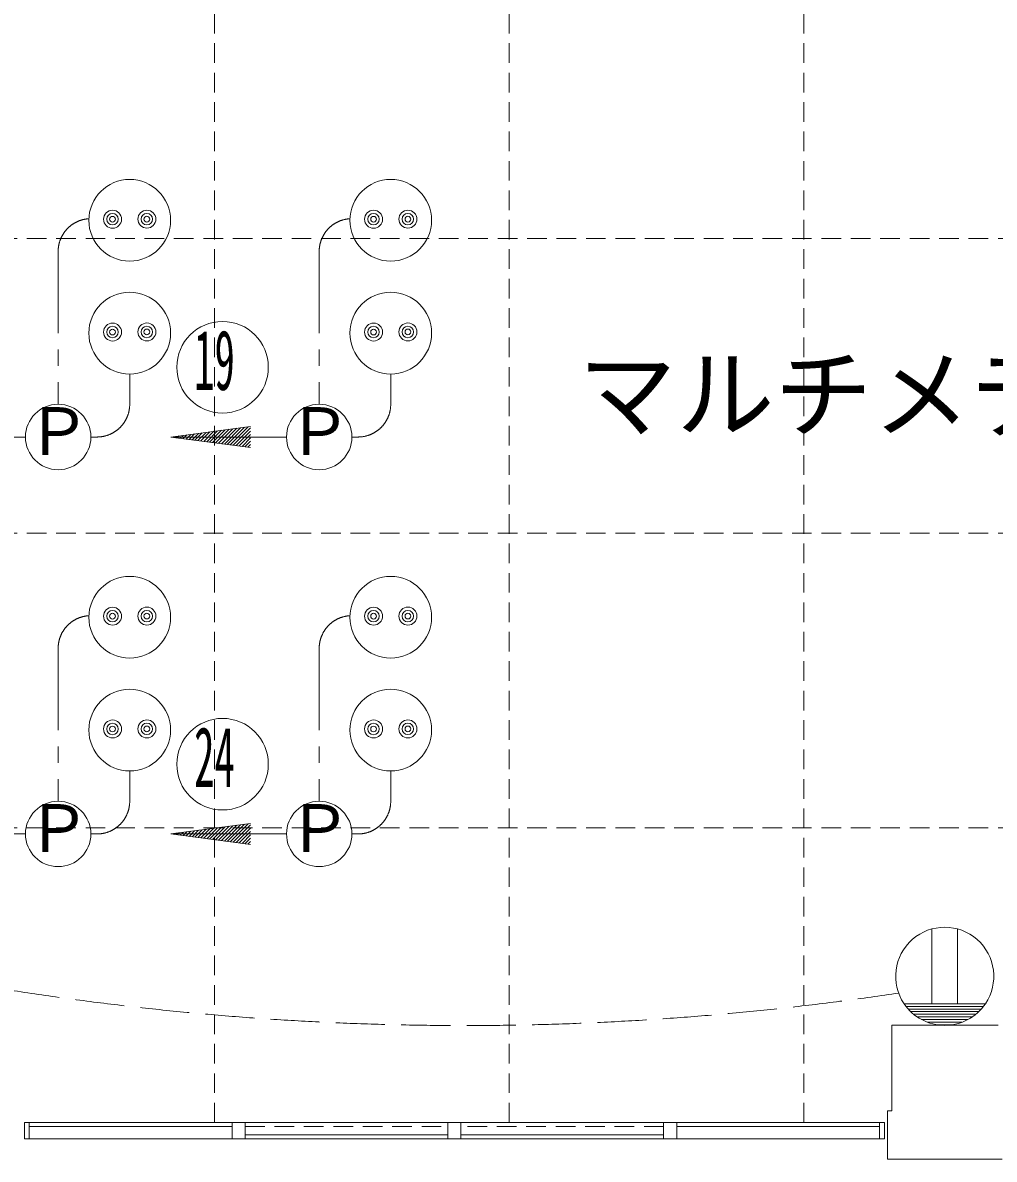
# Model space of a CAD drawing. Units: millimetres, scale not verified. Extents: x -9667 to 46333, y -21730 to 17470.
# Drawn here: x 12991 to 18933, y -14399 to -7448 of the extents above; entities that cross this region are included whole.
import ezdxf
from ezdxf.enums import TextEntityAlignment as Align

# ---------------------------------------------------------------- set-up
doc = ezdxf.new("R2010")
doc.units = ezdxf.units.MM
doc.header["$LTSCALE"] = 100
for name, pattern in [('CHAIN1', [8, 5, -1, 1, -1]), ('DASHED1', [1.8, 1.2, -0.6]), ('DASHED3', [4, 3, -1])]:
    doc.linetypes.add(name, pattern=pattern)
for name, color, linetype, lineweight in [('0-0', 7, 'Continuous', 18), ('0-8', 7, 'Continuous', 18), ('0-F', 4, 'DASHED1', 18), ('8-8', 7, 'Continuous', 18)]:
    doc.layers.add(name, color=color, linetype=linetype, lineweight=lineweight)
doc.styles.add('HGｺﾞｼｯｸE', font='')
doc.styles.add('ＭＳ ゴシック', font='')
doc.styles.get('HGｺﾞｼｯｸE').set_extended_font_data('HGｺﾞｼｯｸE')
doc.styles.get('ＭＳ ゴシック').set_extended_font_data('MS Gothic')

msp = doc.modelspace()

# ---------------------------------------------------------------- linework, layer by layer
at = {"layer": '0-0'}
for p, q in [((18306.2, -13577.9), (18956.2, -13577.9)), ((18306.2, -14103.3), (18306.2, -13577.9)), ((18281.2, -14103.3), (18281.2, -14398.7)), ((18306.2, -14103.3), (18281.2, -14103.3)), ((13001.2, -14173.3), (18261.2, -14173.3)), ((13001.2, -14273.3), (13001.2, -14173.3)), ((13031.2, -14173.3), (13031.2, -14273.3)), ((14271.2, -14173.3), (14271.2, -14273.3)), ((14351.2, -14273.3), (14351.2, -14173.3)), ((15591.2, -14173.3), (15591.2, -14273.3)), ((15671.2, -14173.3), (15671.2, -14273.3)), ((16911.2, -14273.3), (16911.2, -14173.3)), ((16991.2, -14273.3), (16991.2, -14173.3)), ((18231.2, -14173.3), (18231.2, -14273.3)), ((18261.2, -14173.3), (18261.2, -14273.3)), ((13031.2, -14198.3), (14271.2, -14198.3)), ((15591.2, -14248.3), (14351.2, -14248.3)), ((15671.2, -14248.3), (16911.2, -14248.3)), ((16991.2, -14198.3), (18231.2, -14198.3)), ((18261.2, -14273.3), (13001.2, -14273.3)), ((18281.2, -14398.7), (18981, -14398.7))]:
    msp.add_line(p, q, dxfattribs=at)
at = {"layer": '0-0', "linetype": 'DASHED1'}
for p, q in [((14351.2, -14198.3), (15591.2, -14198.3)), ((16911.2, -14198.3), (15671.2, -14198.3))]:
    msp.add_line(p, q, dxfattribs=at)
at = {"layer": '0-F'}
for p, q in [((14164.8, -14173.3), (14164.8, -5302.7)), ((17769, -14173.3), (17769, -5302.7)), ((6536.3, -8766.9), (24431.1, -8766.9)), ((6536.3, -10569), (24431.1, -10569)), ((6536.3, -12371.2), (24431.1, -12371.2))]:
    msp.add_line(p, q, dxfattribs=at)
msp.add_lwpolyline([(15966.9, -14173.3), (15966.9, -6600.5), (15966.9, -5302.7)], dxfattribs=at)
at = {"layer": '8-8', "linetype": 'CHAIN1'}
for p, q in [((13208, -8846), (13208, -9781.3)), ((14804.5, -8846), (14804.5, -9781.3)), ((13645.5, -9781.3), (13645.5, -9596)), ((15241.9, -9781.3), (15241.9, -9596)), ((12787.7, -9981.3), (13008, -9981.3)), ((13445.5, -9981.3), (13408, -9981.3)), ((14384.1, -9981.3), (14604.5, -9981.3)), ((15041.9, -9981.3), (15004.5, -9981.3)), ((13208, -11273.8), (13208, -12209.1)), ((14804.5, -11273.8), (14804.5, -12209.1)), ((13645.5, -12209.1), (13645.5, -12023.8)), ((15241.9, -12209.1), (15241.9, -12023.8)), ((12787.7, -12409.1), (13008, -12409.1)), ((13445.5, -12409.1), (13408, -12409.1)), ((14384.1, -12409.1), (14604.5, -12409.1)), ((15041.9, -12409.1), (15004.5, -12409.1))]:
    msp.add_line(p, q, dxfattribs=at)
at = {"layer": '8-8'}
for p, q in [((13896.7, -9981.3), (14384.1, -9917.1)), ((14152.5, -10015), (14230.1, -9937.4)), ((14170.5, -10017.3), (14253.6, -9934.3)), ((14188.5, -10019.7), (14277, -9931.2)), ((14206.5, -10022.1), (14300.5, -9928.1)), ((14224.5, -10024.4), (14323.9, -9925)), ((14242.5, -10026.8), (14347.4, -9921.9)), ((14260.5, -10029.2), (14370.8, -9918.9)), ((14278.5, -10031.5), (14384.1, -9925.9)), ((13896.7, -9981.3), (14384.1, -10045.5)), ((14384.1, -9981.3), (13896.7, -9981.3)), ((13900.6, -9981.8), (13901.8, -9980.6)), ((13918.6, -9984.2), (13925.2, -9977.5)), ((13936.6, -9986.5), (13948.7, -9974.4)), ((13954.6, -9988.9), (13972.1, -9971.3)), ((13972.6, -9991.3), (13995.6, -9968.3)), ((13990.6, -9993.6), (14019, -9965.2)), ((14008.6, -9996), (14042.5, -9962.1)), ((14026.6, -9998.4), (14065.9, -9959)), ((14044.6, -10000.8), (14089.4, -9955.9)), ((14062.6, -10003.1), (14112.8, -9952.8)), ((14080.5, -10005.5), (14136.3, -9949.7)), ((14098.5, -10007.9), (14159.8, -9946.6)), ((14116.5, -10010.2), (14183.2, -9943.6)), ((14134.5, -10012.6), (14206.7, -9940.5)), ((14296.5, -10033.9), (14384.1, -9946.3)), ((14314.5, -10036.3), (14384.1, -9966.6)), ((14332.5, -10038.7), (14384.1, -9987)), ((14350.5, -10041), (14384.1, -10007.4)), ((14368.5, -10043.4), (14384.1, -10027.7)), ((13896.7, -12409.1), (14384.1, -12344.9)), ((14116.5, -12438), (14183.2, -12371.4)), ((14134.5, -12440.4), (14206.7, -12368.3)), ((14152.5, -12442.8), (14230.1, -12365.2)), ((14170.5, -12445.1), (14253.6, -12362.1)), ((14188.5, -12447.5), (14277, -12359)), ((14206.5, -12449.9), (14300.5, -12355.9)), ((14224.5, -12452.2), (14323.9, -12352.8)), ((14242.5, -12454.6), (14347.4, -12349.8)), ((14260.5, -12457), (14370.8, -12346.7)), ((14278.5, -12459.4), (14384.1, -12353.7)), ((13896.7, -12409.1), (14384.1, -12473.3)), ((14384.1, -12409.1), (13896.7, -12409.1)), ((13900.6, -12409.6), (13901.8, -12408.4)), ((13918.6, -12412), (13925.2, -12405.3)), ((13936.6, -12414.3), (13948.7, -12402.2)), ((13954.6, -12416.7), (13972.1, -12399.2)), ((13972.6, -12419.1), (13995.6, -12396.1)), ((13990.6, -12421.5), (14019, -12393)), ((14008.6, -12423.8), (14042.5, -12389.9)), ((14026.6, -12426.2), (14065.9, -12386.8)), ((14044.6, -12428.6), (14089.4, -12383.7)), ((14062.6, -12430.9), (14112.8, -12380.6)), ((14080.5, -12433.3), (14136.3, -12377.5)), ((14098.5, -12435.7), (14159.8, -12374.5)), ((14296.5, -12461.7), (14384.1, -12374.1)), ((14314.5, -12464.1), (14384.1, -12394.4)), ((14332.5, -12466.5), (14384.1, -12414.8)), ((14350.5, -12468.8), (14384.1, -12435.2)), ((14368.5, -12471.2), (14384.1, -12455.5)), ((18552.1, -13447.3), (18552.1, -12990)), ((18708.3, -13447.3), (18708.3, -12990)), ((18381.4, -13447.3), (18879.1, -13447.3)), ((18393.1, -13463.5), (18867.3, -13463.5)), ((18406.6, -13479.7), (18853.8, -13479.7)), ((18422.2, -13495.9), (18838.2, -13495.9)), ((18440.5, -13512.1), (18819.9, -13512.1)), ((18462.3, -13528.3), (18798.1, -13528.3)), ((18489.2, -13544.5), (18771.2, -13544.5)), ((18525.2, -13560.7), (18735.2, -13560.7)), ((18589.5, -13576.9), (18671, -13576.9))]:
    msp.add_line(p, q, dxfattribs=at)
for centre, radius in [((13645.5, -8655.9), 250), ((15241.9, -8655.9), 250), ((13540.4, -8649.3), 55), ((13540.4, -8649.3), 35), ((13750.4, -8648.9), 55), ((13750.4, -8648.9), 35), ((15136.9, -8649.3), 55), ((15136.9, -8649.3), 35), ((15346.9, -8648.9), 55), ((15346.9, -8648.9), 35), ((13540.4, -8649.3), 17.5), ((13750.4, -8648.9), 17.5), ((15136.9, -8649.3), 17.5), ((15346.9, -8648.9), 17.5), ((13645.5, -9346), 250), ((15241.9, -9346), 250), ((13540.4, -9339.3), 55), ((13540.4, -9339.3), 35), ((13750.4, -9338.9), 55), ((13750.4, -9338.9), 35), ((14213.3, -9554.6), 280), ((15136.9, -9339.3), 55), ((15136.9, -9339.3), 35), ((15346.9, -9338.9), 55), ((15346.9, -9338.9), 35), ((13540.4, -9339.3), 17.5), ((13750.4, -9338.9), 17.5), ((15136.9, -9339.3), 17.5), ((15346.9, -9338.9), 17.5), ((13208, -9981.3), 200), ((14804.5, -9981.3), 200), ((13645.5, -11083.7), 250), ((15241.9, -11083.7), 250), ((13540.4, -11077.1), 55), ((13540.4, -11077.1), 35), ((13750.4, -11076.7), 55), ((13750.4, -11076.7), 35), ((15136.9, -11077.1), 55), ((15136.9, -11077.1), 35), ((15346.9, -11076.7), 55), ((15346.9, -11076.7), 35), ((13540.4, -11077.1), 17.5), ((13750.4, -11076.7), 17.5), ((15136.9, -11077.1), 17.5), ((15346.9, -11076.7), 17.5), ((13645.5, -11773.8), 250), ((15241.9, -11773.8), 250), ((13540.4, -11767.1), 55), ((13540.4, -11767.1), 35), ((13750.4, -11766.7), 55), ((13750.4, -11766.7), 35), ((14213.3, -11982.5), 280), ((15136.9, -11767.1), 55), ((15136.9, -11767.1), 35), ((15346.9, -11766.7), 55), ((15346.9, -11766.7), 35), ((13540.4, -11767.1), 17.5), ((13750.4, -11766.7), 17.5), ((15136.9, -11767.1), 17.5), ((15346.9, -11766.7), 17.5), ((13208, -12409.1), 200), ((14804.5, -12409.1), 200)]:
    msp.add_circle(centre, radius, dxfattribs=at)
at = {"layer": '8-8', "linetype": 'CHAIN1'}
for centre, start, end in [((13408, -8846), 93.53834, 180), ((15004.5, -8846), 93.53834, 180), ((13445.5, -9781.3), 270, 0), ((15041.9, -9781.3), 270, 0), ((13408, -11273.8), 93.53834, 180), ((15004.5, -11273.8), 93.53834, 180), ((13445.5, -12209.1), 270, 0), ((15041.9, -12209.1), 270, 0)]:
    msp.add_arc(centre, 200, start, end, dxfattribs=at)
at = {"layer": '8-8'}
for start, end in [(326.04552, 213.9545), (213.9545, 326.04552), (213.9545, 326.04552)]:
    msp.add_arc((18630.2, -13279.7), 300, start, end, dxfattribs=at)
at = {"layer": '8-8', "linetype": 'DASHED3'}
msp.add_arc((15690.6, 4304.8), 17885.8, 261.08173, 278.54553, dxfattribs=at)

# ---------------------------------------------------------------- texts
at = {"layer": '0-8', "style": 'HGｺﾞｼｯｸE'}
msp.add_text('マルチメディア室', height=439.9, dxfattribs=at).set_placement((16388.8, -10070.4), align=Align.BOTTOM_LEFT)
at = {"layer": '8-8', "style": 'ＭＳ ゴシック', "width": 0.5}
for s, p in [('19', (14039.2, -9803.4)), ('24', (14039.2, -12231.2))]:
    msp.add_text(s, height=366.6, dxfattribs=at).set_placement(p, align=Align.BOTTOM_LEFT)
at = {"layer": '8-8', "style": 'ＭＳ ゴシック'}
for p in [(13009, -10180.3), (14605.5, -10180.3), (13009, -12608.1), (14605.5, -12608.1)]:
    msp.add_text('Ｐ', height=293.3, dxfattribs=at).set_placement(p, align=Align.BOTTOM_LEFT)

doc.saveas('drawing.dxf')
